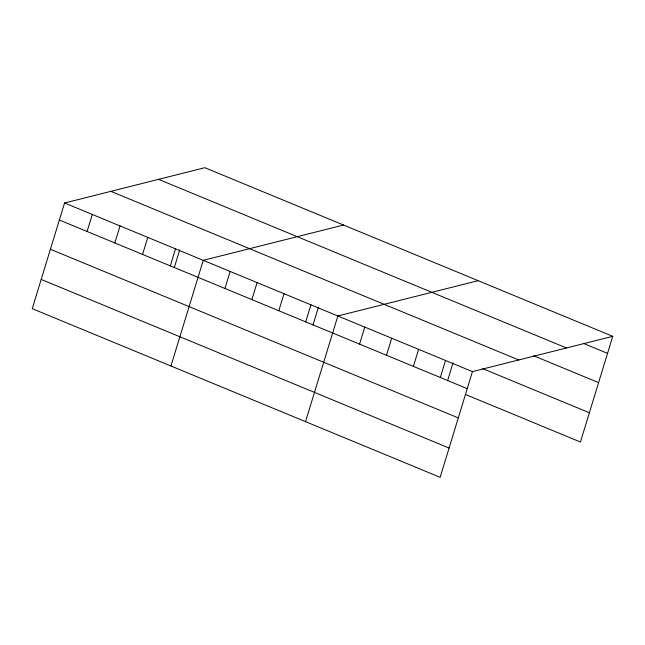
<?xml version="1.0" encoding="UTF-8"?>
<svg xmlns="http://www.w3.org/2000/svg" width="645" height="645" viewBox="0 0 645 645"><rect width="100%" height="100%" fill="white"/><g stroke="black" fill="none" stroke-linecap="round" stroke-linejoin="round"><path stroke-width="0.97" d="M612.75 336.327L204.86 167.7L64.564 202.99L32.25 308.673L440.14 477.3L472.446 371.609L612.75 336.327L580.435 442.01L465.327 394.426M87.091 231.482L92.3 214.454M114.826 242.955L120.034 225.919M142.561 254.42L147.769 237.384M170.304 265.885L175.505 248.849M174.279 267.723L179.762 249.792M170.933 366.005L203.248 260.322L343.543 225.032M224.96 288.484L230.168 271.448M251.881 299.611L257.089 282.575M278.801 310.737L284.01 293.709M305.722 321.871L310.93 304.835M312.962 325.056L318.445 307.125M305.536 421.653L337.851 315.961L478.147 280.68M359.563 344.132L364.764 327.096M386.484 355.258L391.684 338.222M413.405 366.384L418.605 349.356M440.325 377.519L445.526 360.482M447.566 380.703L453.048 362.772M583.411 343.382L607.542 353.355M158.565 179.342L566.447 347.969M533.617 355.75L598.6 382.614M110.859 191.339L518.749 359.966M482.629 368.626L589.385 412.76M64.564 202.99L472.446 371.609M59.356 220.018L467.238 388.645M50.407 249.276L458.297 417.904M41.191 279.422L449.081 448.041"/></g></svg>
